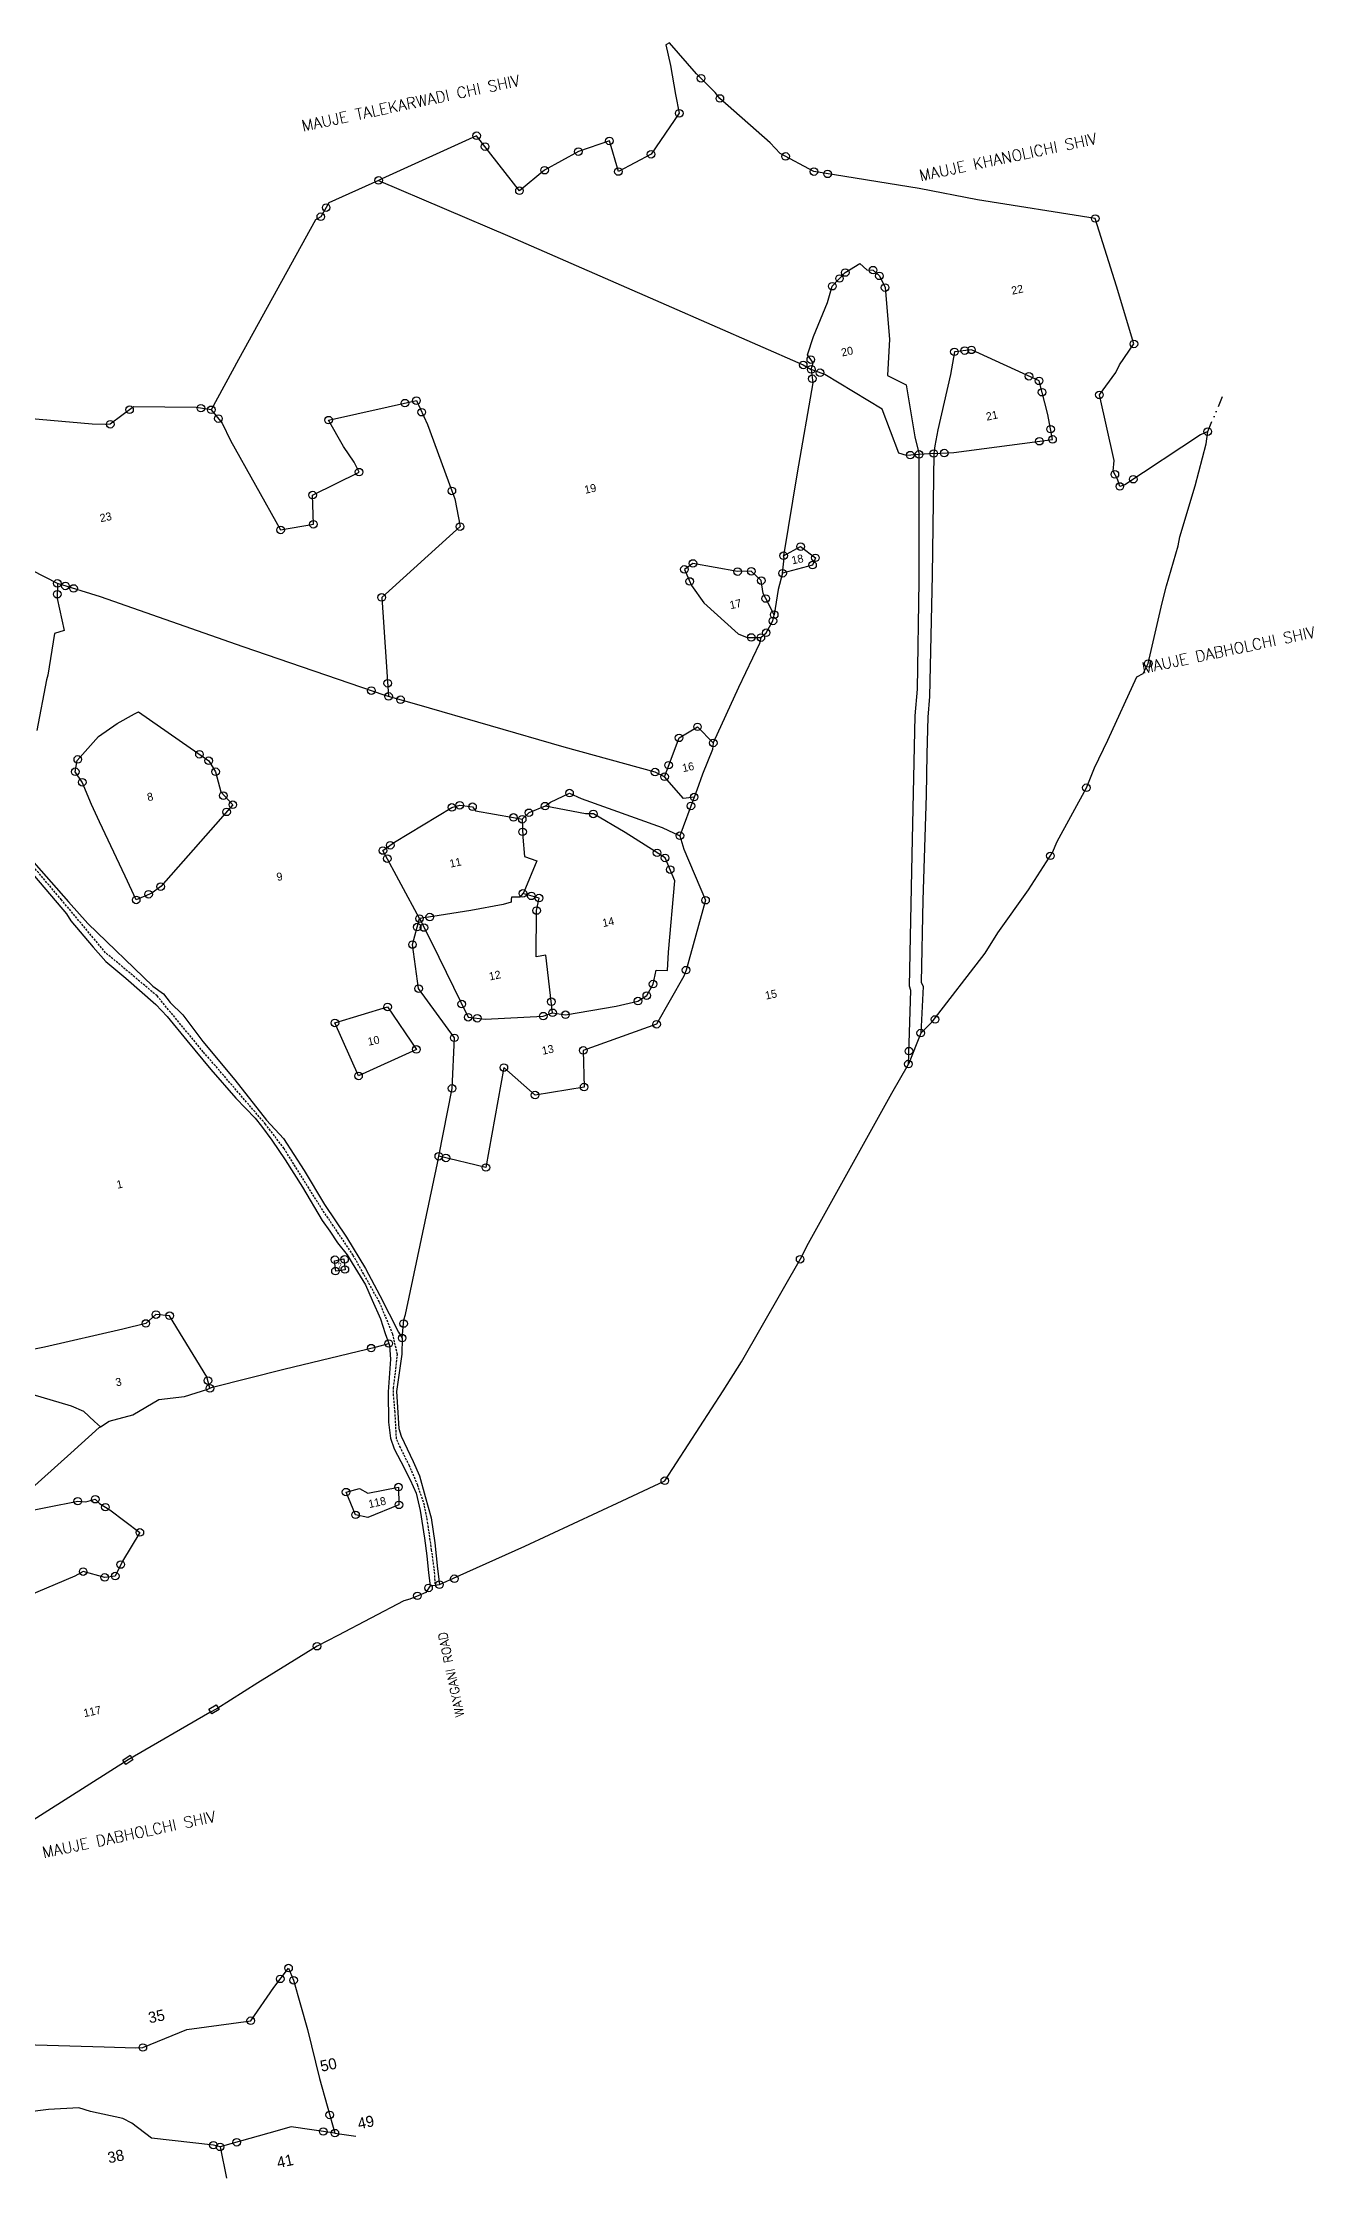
# Model space of a CAD drawing. Header units: metres. Extents: x 349664 to 353992, y 1754751 to 1758067.
# Drawn here: x 352504 to 353992, y 1755432 to 1757934 of the extents above; entities that cross this region are included whole.
import ezdxf
from ezdxf.enums import TextEntityAlignment as Align

# ---------------------------------------------------------------- set-up
doc = ezdxf.new("R2010")
doc.units = ezdxf.units.M
doc.linetypes.add('DASHED', pattern=[0.75, 0.5, -0.25])
doc.linetypes.add('DIVIDE', pattern=[31.75, 12.7, -6.35, 0, -6.35, 0, -6.35])
for name, color, linetype in [('OFF', 1, 'Continuous'), ('OTHERS', 1, 'Continuous'), ('POLY_PARCEL', 6, 'Continuous'), ('POLY_ROAD', 30, 'Continuous'), ('TEXT_MAPOUT', 7, 'Continuous'), ('TEXT_PARCEL', 7, 'Continuous'), ('V_BOUND_LINE', 7, 'Continuous'), ('V_DIVIDE_LINE', 7, 'DIVIDE')]:
    doc.layers.add(name, color=color, linetype=linetype)
doc.styles.add('kruti dev 050', font='')
doc.styles.get("Standard").update_dxf_attribs({"font": 'simplex.shx'})
doc.styles.get('kruti dev 050').set_extended_font_data('Kruti Dev 050')

msp = doc.modelspace()

# ---------------------------------------------------------------- linework, layer by layer
for centre in [(353275, 1757892.4), (353297.1, 1757868.8), (353249.5, 1757851.4), (353012.2, 1757825.2), (353022.1, 1757812.4), (353167.7, 1757819.1), (353131.4, 1757806.6), (353216.5, 1757803.5), (353374.1, 1757800.9), (352897.4, 1757772.9), (353091.8, 1757784.8), (353178.2, 1757783.2), (353407.2, 1757783.1), (353423.3, 1757780.5), (352836, 1757741), (353062.4, 1757760.7), (352829.7, 1757730.3), (353736.7, 1757728.2), (353443.9, 1757664.9), (353476.5, 1757667.7), (353428.8, 1757648.9), (353437.2, 1757657.9), (353483.9, 1757661), (353490.5, 1757647.2), (353403.6, 1757562.9), (353571.7, 1757572), (353583.8, 1757573.4), (353591.8, 1757574.3), (353782, 1757581.2), (353394.7, 1757556.6), (353404.2, 1757551.5), (353405.3, 1757540.5), (353414.4, 1757547.5), (353659.1, 1757543.4), (353670.9, 1757538), (352928.2, 1757511.9), (352941.7, 1757514.8), (353674.4, 1757524.7), (353741.6, 1757521.6), (352583.2, 1757487.2), (352605.7, 1757504.2), (352689.3, 1757506), (352701.5, 1757504.1), (352709.8, 1757493.8), (352838.8, 1757492), (352947.9, 1757501.3), (353671.3, 1757467.3), (353684.4, 1757481.4), (353686.7, 1757469.4), (353868.4, 1757478.6), (353520.1, 1757451), (353530.4, 1757451.8), (353547.5, 1757452.9), (353559.9, 1757453.4), (352874.5, 1757431.1), (353759.7, 1757428.5), (353765.5, 1757414.3), (353781.3, 1757422.8), (352820.1, 1757404.2), (352983.2, 1757409), (352782.6, 1757363.4), (352821, 1757370), (352992.8, 1757367.3), (353391.6, 1757343.9), (353255.5, 1757317.1), (353265.6, 1757324.1), (353317.8, 1757314.6), (353333.9, 1757315), (353370.5, 1757312.6), (353371.7, 1757333.2), (353405.6, 1757322.2), (353408.9, 1757330.7), (352521.2, 1757300.7), (352521.1, 1757288.1), (352530.6, 1757297.8), (352540.2, 1757294.8), (353261.8, 1757303), (353345.6, 1757304), (352901, 1757284.3), (353350.8, 1757283), (353360.7, 1757264.1), (353333.8, 1757237.4), (353345.1, 1757237.2), (353351.3, 1757243), (353359.3, 1757256.7), (353798.8, 1757206.9), (352888.9, 1757175.1), (352908.1, 1757183.8), (352909.1, 1757168.4), (352923.1, 1757164.4), (353249.3, 1757119.8), (353270.9, 1757132.7), (353289.4, 1757113.9), (352545.1, 1757094.6), (352687.6, 1757100.6), (352698.5, 1757093), (353237, 1757087.8), (352542.2, 1757080.1), (352550.3, 1757067.8), (352706.5, 1757080.1), (353221.2, 1757079.7), (353232.4, 1757074.2), (353726.3, 1757061.4), (352715.5, 1757052.1), (352726.7, 1757041.4), (352983.2, 1757038.3), (352992.4, 1757040.8), (353007.4, 1757039.1), (353092.4, 1757039.8), (353121, 1757055.1), (353263.2, 1757040), (353267, 1757050.4), (352719.4, 1757033.1), (353055.4, 1757026.6), (353065.6, 1757024.4), (353073.4, 1757032), (353148.9, 1757030.7), (352902.5, 1756987.8), (352911.1, 1756994), (353066.1, 1757009.7), (353250.3, 1757005.1), (352907.5, 1756978.4), (353223.5, 1756985.1), (353232.9, 1756979.1), (353238.9, 1756965.4), (353684.2, 1756981.6), (352628.1, 1756936.5), (352642.3, 1756945.5), (353066.4, 1756937.6), (352613.5, 1756929.9), (353076.3, 1756934.7), (353082.4, 1756917.5), (353085.3, 1756932.1), (353280.3, 1756929.6), (352942.6, 1756898.1), (352945.3, 1756908), (352950.5, 1756897.6), (352957.3, 1756909.9), (352937.1, 1756877.6), (353257.5, 1756847.7), (352944.2, 1756826), (353099.7, 1756810.7), (353201.2, 1756811.5), (353211.5, 1756817.9), (353218.8, 1756831.4), (352846.3, 1756785.8), (352907.9, 1756804.6), (352994.7, 1756808), (353002.3, 1756792.5), (353013, 1756791.3), (353090.2, 1756793.8), (353101.2, 1756797.7), (353116.3, 1756795.5), (353549.1, 1756789.9), (352986.1, 1756768.4), (353223, 1756784.3), (353532.3, 1756774), (352941.6, 1756754.8), (353137.1, 1756753.7), (353517.9, 1756737.7), (353518.5, 1756752.8), (352873.9, 1756723.7), (353044.1, 1756733.5), (353138.1, 1756710.7), (352983.5, 1756709.2), (353080.6, 1756701.3), (353080.6, 1756701.3), (352967.9, 1756629.7), (352967.9, 1756629.7), (352976.3, 1756627.7), (353023.1, 1756616.5), (352846.2, 1756508.5), (352846.9, 1756495.2), (352857.5, 1756508.8), (352857.9, 1756497), (353391.1, 1756509), (352636.7, 1756444.1), (352652.7, 1756442.8), (352624.8, 1756433.8), (352925, 1756416.7), (352926.7, 1756433.7), (352888.7, 1756404.9), (352909.3, 1756410.3), (352697.5, 1756366.8), (352699.9, 1756357.8), (352859.3, 1756236.2), (352920.7, 1756242.1), (353232.6, 1756249.6), (352545, 1756225.6), (352565.6, 1756227.9), (352577.4, 1756218.6), (352921.2, 1756221.3), (352617.8, 1756189), (352870.4, 1756209.6), (352551.4, 1756143.1), (352576.6, 1756136.3), (352589, 1756137.9), (352595.4, 1756151.4), (352942.9, 1756114.7), (352955.9, 1756124), (352968.7, 1756127.8), (352986.2, 1756134.7), (352825.3, 1756055.7), (352782.3, 1755666), (352791.9, 1755678.7), (352797.9, 1755664.4), (352747.7, 1755617), (352621.3, 1755585.6), (352832.6, 1755487.2), (352840.2, 1755506.6), (352846.2, 1755485.3), (352703.9, 1755471.2), (352711.7, 1755469.2), (352731.2, 1755474.6)]:
    msp.add_circle(centre, 4.43)
at = {"layer": 'OFF'}
for p, q in [((353547.5, 1757452.9), (353530.4, 1757451.8)), ((353532.3, 1756774), (353517.9, 1756737.7)), ((352957.7, 1756126.3), (352968.7, 1756127.8))]:
    msp.add_line(p, q, dxfattribs=at)
for points in [[(352698.6, 1755982), (352707.3, 1755987.2), (352710.5, 1755981.7), (352701.9, 1755976.6)], [(352597.8, 1755922.4), (352606.3, 1755927.9), (352609.7, 1755922.5), (352601.3, 1755917.1)]]:
    msp.add_lwpolyline(points, close=True, dxfattribs=at)
at = {"layer": 'OTHERS', "linetype": 'DASHED', "ltscale": 5}
for p, q in [((352526, 1756930.1), (352489.8, 1756972.7)), ((352577.7, 1756868.1), (352526, 1756930.1)), ((352637.9, 1756817.6), (352577.7, 1756868.1)), ((352692.1, 1756752), (352637.9, 1756817.6)), ((352764.9, 1756667.4), (352692.1, 1756752)), ((352786.7, 1756638.7), (352764.9, 1756667.4)), ((352829.8, 1756569.7), (352786.7, 1756638.7)), ((352867.6, 1756513.7), (352829.8, 1756569.7)), ((352898.3, 1756459), (352867.6, 1756513.7)), ((352914, 1756421.4), (352898.3, 1756459)), ((352919.5, 1756397.4), (352914, 1756421.4)), ((352915, 1756358.4), (352919.5, 1756397.4)), ((352915, 1756349.1), (352915, 1756358.4)), ((352916.7, 1756329.6), (352915, 1756349.1)), ((352917.6, 1756313.6), (352916.7, 1756329.6)), ((352918.3, 1756298.7), (352917.6, 1756313.6)), ((352923, 1756288.3), (352918.3, 1756298.7)), ((352933.5, 1756267.1), (352923, 1756288.3)), ((352943.2, 1756244.5), (352933.5, 1756267.1)), ((352951, 1756221), (352943.2, 1756244.5)), ((352955.2, 1756199.1), (352951, 1756221)), ((352959.5, 1756168.5), (352955.2, 1756199.1)), ((352962.9, 1756143.8), (352959.5, 1756168.5)), ((352963.8, 1756128.7), (352962.9, 1756143.8))]:
    msp.add_line(p, q, dxfattribs=at)
at = {"layer": 'POLY_PARCEL'}
for p, q in [((352897.4, 1757772.9), (353051.2, 1757707.3)), ((353051.2, 1757707.3), (353234.1, 1757627.1)), ((353443.9, 1757664.9), (353461, 1757675.5)), ((353461, 1757675.5), (353469.1, 1757668)), ((353469.1, 1757668), (353476.5, 1757667.7)), ((353476.5, 1757667.7), (353483.9, 1757661)), ((353423.2, 1757629.7), (353428.8, 1757648.9)), ((353428.8, 1757648.9), (353443.9, 1757664.9)), ((353483.9, 1757661), (353490.5, 1757647.2)), ((353490.5, 1757647.2), (353495.9, 1757587)), ((353234.1, 1757627.1), (353394.7, 1757556.6)), ((353406.7, 1757589.8), (353423.2, 1757629.7)), ((353399.7, 1757568.5), (353406.7, 1757589.8)), ((353403.6, 1757562.9), (353399.7, 1757568.5)), ((353495.9, 1757587), (353493.4, 1757544.3)), ((353571.7, 1757572), (353567.1, 1757545.3)), ((353591.8, 1757574.3), (353571.7, 1757572)), ((353670.9, 1757538), (353591.8, 1757574.3)), ((353394.7, 1757556.6), (353404.2, 1757551.5)), ((353406.2, 1757559.3), (353403.6, 1757562.9)), ((353404.2, 1757551.5), (353406.2, 1757559.3)), ((353420.2, 1757545.3), (353404.2, 1757551.5)), ((353404.2, 1757551.5), (353405.8, 1757535.6)), ((353487.3, 1757504.8), (353420.2, 1757545.3)), ((353493.4, 1757544.3), (353515.1, 1757533.2)), ((353567.1, 1757545.3), (353552.5, 1757480.5)), ((353405.8, 1757535.6), (353387.5, 1757430.3)), ((353515.1, 1757533.2), (353525.6, 1757472.3)), ((353681.2, 1757498.4), (353670.9, 1757538)), ((352701.5, 1757504.1), (352714.2, 1757488.4)), ((352838.8, 1757492), (352941.7, 1757514.8)), ((352856.4, 1757461.2), (352838.8, 1757492)), ((352838.8, 1757492), (352838.8, 1757492)), ((352941.7, 1757514.8), (352954.5, 1757486.7)), ((353506.8, 1757453.2), (353487.3, 1757504.8)), ((353686.7, 1757469.4), (353681.2, 1757498.4)), ((352714.2, 1757488.4), (352723.8, 1757468.2)), ((352723.8, 1757468.2), (352782.6, 1757363.4)), ((352954.5, 1757486.7), (352983.2, 1757409)), ((353525.6, 1757472.3), (353530.4, 1757451.8)), ((353552.5, 1757480.5), (353548.7, 1757461.8)), ((353571, 1757453.9), (353686.7, 1757469.4)), ((352868.8, 1757442.6), (352856.4, 1757461.2)), ((352874.5, 1757431.1), (352868.8, 1757442.6)), ((353515.8, 1757450.6), (353506.8, 1757453.2)), ((353530.4, 1757451.8), (353515.8, 1757450.6)), ((353548.7, 1757461.8), (353547.5, 1757452.9)), ((353547.5, 1757452.9), (353571, 1757453.9)), ((352820.1, 1757404.2), (352874.5, 1757431.1)), ((353387.5, 1757430.3), (353371.7, 1757333.2)), ((352821, 1757370), (352820.1, 1757404.2)), ((352983.2, 1757409), (352986.5, 1757399.9)), ((352986.5, 1757399.9), (352992.8, 1757367.3)), ((352782.6, 1757363.4), (352821, 1757370)), ((352992.8, 1757367.3), (352901, 1757284.3)), ((353371.7, 1757333.2), (353391.6, 1757343.9)), ((353391.6, 1757343.9), (353408.9, 1757330.7)), ((352521.2, 1757300.7), (352491.8, 1757315.7)), ((353265.6, 1757324.1), (353255.5, 1757317.1)), ((353255.5, 1757317.1), (353263.9, 1757298.3)), ((353317.8, 1757314.6), (353265.6, 1757324.1)), ((353370.5, 1757312.6), (353372.3, 1757330.1)), ((353405.6, 1757322.2), (353370.5, 1757312.6)), ((353372.3, 1757330.1), (353371.7, 1757333.2)), ((353408.9, 1757330.7), (353405.6, 1757322.2)), ((352521.2, 1757300.7), (352521.1, 1757283.1)), ((352571.8, 1757285), (352521.2, 1757300.7)), ((353263.9, 1757298.3), (353278.4, 1757277.8)), ((353333.9, 1757315), (353317.8, 1757314.6)), ((353345.6, 1757304), (353333.9, 1757315)), ((353347.6, 1757289), (353345.6, 1757304)), ((353365.4, 1757293.5), (353360.7, 1757264.1)), ((353370.5, 1757312.6), (353365.4, 1757293.5)), ((352521.1, 1757283.1), (352529, 1757245.6)), ((352738.7, 1757226.4), (352571.8, 1757285)), ((352901, 1757284.3), (352909.1, 1757168.4)), ((353278.4, 1757277.8), (353318.6, 1757241.7)), ((353350.8, 1757283), (353347.6, 1757289)), ((353360.7, 1757264.1), (353350.8, 1757283)), ((352518, 1757242.2), (352510, 1757193.2)), ((352529, 1757245.6), (352518, 1757242.2)), ((353318.6, 1757241.7), (353328.9, 1757237.5)), ((353345.1, 1757237.2), (353351.3, 1757243)), ((353351.3, 1757243), (353359.3, 1757256.7)), ((353359.3, 1757256.7), (353360.7, 1757264.1)), ((352905.2, 1757169.5), (352738.7, 1757226.4)), ((353343.5, 1757230.2), (353319, 1757178.9)), ((353328.9, 1757237.5), (353345.1, 1757237.2)), ((353345.1, 1757237.2), (353343.5, 1757230.2)), ((352510, 1757193.2), (352508.6, 1757187.8)), ((352508.6, 1757187.8), (352497.2, 1757128.5)), ((352909.1, 1757168.4), (352905.2, 1757169.5)), ((352942.2, 1757158.9), (352909.1, 1757168.4)), ((353319, 1757178.9), (353289.4, 1757113.9)), ((352591.3, 1757136.5), (352611.4, 1757148)), ((352611.4, 1757148), (352616.2, 1757150.3)), ((352616.2, 1757150.3), (352698.5, 1757093)), ((353114.7, 1757108.8), (352942.2, 1757158.9)), ((352544.3, 1757093.3), (352569.4, 1757121.2)), ((352569.4, 1757121.2), (352591.3, 1757136.5)), ((353232.4, 1757074.2), (353249.3, 1757119.8)), ((353249.3, 1757119.8), (353270.9, 1757132.7)), ((353270.9, 1757132.7), (353289.4, 1757113.9)), ((352542.2, 1757080.1), (352544.3, 1757093.3)), ((352698.5, 1757093), (352706.5, 1757080.1)), ((353221.2, 1757079.7), (353114.7, 1757108.8)), ((353288.5, 1757106), (353276.9, 1757077.1)), ((353289.4, 1757113.9), (353288.5, 1757106)), ((353289.4, 1757113.9), (353289.4, 1757113.9)), ((352550.3, 1757067.8), (352542.2, 1757080.1)), ((352542.2, 1757080.1), (352542.2, 1757080.1)), ((352561.1, 1757041.9), (352550.3, 1757067.8)), ((352706.5, 1757080.1), (352712.5, 1757056.4)), ((353232.4, 1757074.2), (353221.2, 1757079.7)), ((353232.4, 1757074.2), (353232.4, 1757074.2)), ((353254.4, 1757048.9), (353232.4, 1757074.2)), ((353276.9, 1757077.1), (353270.2, 1757058.7)), ((352570.6, 1757021.6), (352561.1, 1757041.9)), ((352726.7, 1757041.4), (352642.3, 1756945.5)), ((352712.5, 1757056.4), (352726.7, 1757041.4)), ((352983.2, 1757038.3), (352992.4, 1757040.8)), ((352992.4, 1757040.8), (353007.4, 1757039.1)), ((353092.4, 1757039.8), (353098.9, 1757044.4)), ((353098.9, 1757044.4), (353121, 1757055.1)), ((353121, 1757055.1), (353134.8, 1757048.8)), ((353134.8, 1757048.8), (353229.6, 1757014.8)), ((353267, 1757050.4), (353250.3, 1757005.1)), ((353267, 1757050.4), (353254.4, 1757048.9)), ((353270.2, 1757058.7), (353267, 1757050.4)), ((352600.6, 1756957.9), (352570.6, 1757021.6)), ((352916.1, 1756997.7), (352983.2, 1757038.3)), ((353007.4, 1757039.1), (353011, 1757034.5)), ((353011, 1757034.5), (353055.4, 1757026.6)), ((353055.4, 1757026.6), (353065.6, 1757024.4)), ((353073.4, 1757032), (353065.6, 1757024.4)), ((353065.6, 1757024.4), (353066.3, 1757003.5)), ((353092.4, 1757039.8), (353073.4, 1757032)), ((353139.7, 1757030.9), (353092.4, 1757039.8)), ((353148.9, 1757030.7), (353139.7, 1757030.9)), ((353186, 1757009.1), (353148.9, 1757030.7)), ((352902.5, 1756987.8), (352916.1, 1756997.7)), ((353066.3, 1757003.5), (353068.4, 1756980.7)), ((353232.9, 1756979.1), (353186, 1757009.1)), ((353229.6, 1757014.8), (353250.3, 1757005.1)), ((353250.3, 1757005.1), (353254.9, 1756989.3)), ((352945.3, 1756908), (352902.5, 1756987.8)), ((353082.9, 1756975.7), (353067.5, 1756938.9)), ((353068.4, 1756980.7), (353082.9, 1756975.7)), ((353244.5, 1756952.4), (353232.9, 1756979.1)), ((353254.9, 1756989.3), (353280.3, 1756929.6)), ((352613.5, 1756929.9), (352600.6, 1756957.9)), ((352642.3, 1756945.5), (352631.9, 1756938)), ((353236.8, 1756868.6), (353244.5, 1756952.4)), ((352631.9, 1756938), (352613.5, 1756929.9)), ((353005.4, 1756917.7), (352961, 1756910.5)), ((353043.4, 1756924.7), (353005.4, 1756917.7)), ((353052.6, 1756927.2), (353043.4, 1756924.7)), ((353053, 1756933.2), (353052.5, 1756930.4)), ((353052.5, 1756930.4), (353052.6, 1756927.2)), ((353062.7, 1756933.1), (353053, 1756933.2)), ((353066.4, 1756937.6), (353062.7, 1756933.1)), ((353067.5, 1756938.9), (353066.4, 1756937.6)), ((353085.3, 1756932.1), (353066.4, 1756937.6)), ((353081.9, 1756863.3), (353082.4, 1756917.5)), ((353082.4, 1756917.5), (353085.3, 1756932.1)), ((353280.3, 1756929.6), (353257.5, 1756847.7)), ((352937.1, 1756877.6), (352945.3, 1756908)), ((352961, 1756910.5), (352945.3, 1756908)), ((352945.3, 1756908), (352959.2, 1756880.4)), ((352944.2, 1756826), (352937.1, 1756877.6)), ((352959.2, 1756880.4), (353002.3, 1756792.5)), ((353093.4, 1756865.2), (353081.9, 1756863.3)), ((353101.2, 1756797.7), (353093.4, 1756865.2)), ((353235.7, 1756847.2), (353236.8, 1756868.6)), ((353218.8, 1756831.4), (353222.6, 1756847.7)), ((353222.6, 1756847.7), (353235.7, 1756847.2)), ((353255, 1756840.8), (353223, 1756784.3)), ((353257.5, 1756847.7), (353255, 1756840.8)), ((352986.1, 1756768.4), (352944.2, 1756826)), ((353201.2, 1756811.5), (353211.5, 1756817.9)), ((353211.5, 1756817.9), (353218.8, 1756831.4)), ((352846.3, 1756785.8), (352907.9, 1756804.6)), ((352907.9, 1756804.6), (352941.6, 1756754.8)), ((353002.3, 1756792.5), (353022.2, 1756790.2)), ((353022.2, 1756790.2), (353090.2, 1756793.8)), ((353090.2, 1756793.8), (353101.2, 1756797.7)), ((353101.2, 1756797.7), (353116.3, 1756795.5)), ((353116.3, 1756795.5), (353175.8, 1756805.4)), ((353175.8, 1756805.4), (353201.2, 1756811.5)), ((352873.9, 1756723.7), (352846.3, 1756785.8)), ((352983.5, 1756709.2), (352986.1, 1756768.4)), ((353223, 1756784.3), (353137.1, 1756753.7)), ((352941.6, 1756754.8), (352873.9, 1756723.7)), ((353137.1, 1756753.7), (353138.1, 1756710.7)), ((353044.1, 1756733.5), (353023.1, 1756616.5)), ((353080.6, 1756701.3), (353044.1, 1756733.5)), ((352967.9, 1756629.7), (352983.5, 1756709.2)), ((353138.1, 1756710.7), (353080.6, 1756701.3)), ((352929.1, 1756444.1), (352966.3, 1756621.5)), ((352966.3, 1756621.5), (352967.9, 1756629.7)), ((353023.1, 1756616.5), (352967.9, 1756629.7)), ((352845.6, 1756507.3), (352856.8, 1756509.6)), ((352847.4, 1756495), (352845.6, 1756507.3)), ((352858.3, 1756496.8), (352847.4, 1756495)), ((352856.8, 1756509.6), (352858.3, 1756496.8)), ((352636.7, 1756444.1), (352624.8, 1756433.8)), ((352652.7, 1756442.8), (352636.7, 1756444.1)), ((352696.4, 1756371.1), (352652.7, 1756442.8)), ((352927.1, 1756438.2), (352929.1, 1756444.1)), ((352597.9, 1756427), (352506, 1756406)), ((352624.8, 1756433.8), (352597.9, 1756427)), ((352925, 1756416.7), (352927.1, 1756438.2)), ((352506, 1756406), (352484.6, 1756401.9)), ((352786.6, 1756380.3), (352894.9, 1756406.4)), ((352894.9, 1756406.4), (352909.3, 1756410.3)), ((352699.9, 1756357.8), (352696.4, 1756371.1)), ((352702.7, 1756359), (352786.6, 1756380.3)), ((352491.1, 1756351), (352537.5, 1756337.3)), ((352609.4, 1756326.7), (352640, 1756344.9)), ((352640, 1756344.9), (352670.2, 1756348.2)), ((352670.2, 1756348.2), (352697.4, 1756356.7)), ((352697.4, 1756356.7), (352699.9, 1756357.8)), ((352699.9, 1756357.8), (352702.7, 1756359)), ((352537.5, 1756337.3), (352551.7, 1756331)), ((352551.7, 1756331), (352564.8, 1756318.9)), ((352564.8, 1756318.9), (352571.7, 1756312.7)), ((352571.7, 1756312.7), (352582, 1756319.4)), ((352582, 1756319.4), (352609.4, 1756326.7)), ((352536.9, 1756281.8), (352570.3, 1756311.8)), ((352570.3, 1756311.8), (352571.7, 1756312.7)), ((352464.2, 1756216.5), (352536.9, 1756281.8)), ((352859.3, 1756236.2), (352875.1, 1756240.6)), ((352875.1, 1756240.6), (352884.9, 1756234.8)), ((352884.9, 1756234.8), (352920.7, 1756242.1)), ((352920.7, 1756242.1), (352921.2, 1756221.3)), ((352474.3, 1756211.5), (352545, 1756225.6)), ((352545, 1756225.6), (352554.7, 1756224.7)), ((352554.7, 1756224.7), (352565.6, 1756227.9)), ((352565.6, 1756227.9), (352570.7, 1756222.9)), ((352570.7, 1756222.9), (352582.5, 1756215.3)), ((352582.5, 1756215.3), (352617.8, 1756189)), ((352870.4, 1756209.6), (352859.3, 1756236.2)), ((352921.2, 1756221.3), (352884.9, 1756206.4)), ((352884.9, 1756206.4), (352870.4, 1756209.6)), ((352617.8, 1756189), (352597.4, 1756155.5)), ((352551.4, 1756143.1), (352541.8, 1756137.9)), ((352576.6, 1756136.3), (352551.4, 1756143.1)), ((352597.4, 1756155.5), (352589, 1756137.9)), ((352541.8, 1756137.9), (352485.3, 1756114.1)), ((352589, 1756137.9), (352576.6, 1756136.3)), ((352774.6, 1755655.9), (352791.9, 1755678.7)), ((352791.9, 1755678.7), (352797.9, 1755664.4)), ((352797.9, 1755664.4), (352814, 1755606.6)), ((352747.7, 1755617), (352774.6, 1755655.9)), ((352672.8, 1755606.7), (352747.7, 1755617)), ((352621.3, 1755585.6), (352672.8, 1755606.7)), ((352814, 1755606.6), (352828.1, 1755549.1)), ((352482.3, 1755589), (352576.1, 1755586.4)), ((352576.1, 1755586.4), (352612.8, 1755585.1)), ((352612.8, 1755585.1), (352621.3, 1755585.6)), ((352828.1, 1755549.1), (352846.2, 1755485.3)), ((352546.3, 1755514.9), (352510.8, 1755512.9)), ((352559.8, 1755510.7), (352546.3, 1755514.9)), ((352510.8, 1755512.9), (352482.9, 1755509.6)), ((352597.8, 1755502.5), (352559.8, 1755510.7)), ((352608.3, 1755496.8), (352597.8, 1755502.5)), ((352631.5, 1755479.4), (352608.3, 1755496.8)), ((352794.9, 1755492.6), (352769, 1755485.1)), ((352846.2, 1755485.3), (352794.9, 1755492.6)), ((352703.9, 1755471.2), (352631.5, 1755479.4)), ((352711.7, 1755469.2), (352703.9, 1755471.2)), ((352769, 1755485.1), (352711.7, 1755469.2)), ((352711.7, 1755469.2), (352719.4, 1755432.4)), ((352846.2, 1755485.3), (352870.6, 1755481.9))]:
    msp.add_line(p, q, dxfattribs=at)
at = {"layer": 'POLY_ROAD'}
for p, q in [((353530.4, 1757303.5), (353530.4, 1757451.8)), ((353547.5, 1757452.9), (353545.9, 1757310.5)), ((353528.5, 1757176.8), (353530.4, 1757303.5)), ((353545.9, 1757310.5), (353542.5, 1757168.3)), ((353525.9, 1757145.5), (353528.5, 1757176.8)), ((353542.5, 1757168.3), (353540.7, 1757144)), ((353522.4, 1756982.6), (353525.9, 1757145.5)), ((353540.7, 1757144), (353539.3, 1757100.7)), ((353539.3, 1757100.7), (353538.5, 1757052.6)), ((353538.5, 1757052.6), (353534.7, 1756929.8)), ((352487.8, 1756980.6), (352534.2, 1756927.9)), ((353519.1, 1756828.8), (353522.4, 1756982.6)), ((352494.4, 1756957.8), (352531.9, 1756913.8)), ((352534.2, 1756927.9), (352556.8, 1756902.4)), ((353534.7, 1756929.8), (353532.9, 1756833.5)), ((352531.9, 1756913.8), (352536.9, 1756905.5)), ((352536.9, 1756905.5), (352563, 1756874.7)), ((352556.8, 1756902.4), (352633, 1756829.1)), ((352563, 1756874.7), (352578, 1756857.9)), ((352578, 1756857.9), (352601.5, 1756838.1)), ((352601.5, 1756838.1), (352636.6, 1756807.5)), ((352633, 1756829.1), (352645.3, 1756820)), ((352645.3, 1756820), (352653.2, 1756809.6)), ((353517.9, 1756737.7), (353520.9, 1756823.8)), ((353520.9, 1756823.8), (353519.1, 1756828.8)), ((353535, 1756828.5), (353532.3, 1756774)), ((353532.9, 1756833.5), (353535, 1756828.5)), ((352636.6, 1756807.5), (352649.7, 1756793.5)), ((352649.7, 1756793.5), (352672.9, 1756765.4)), ((352653.2, 1756809.6), (352668, 1756795.3)), ((352668, 1756795.3), (352691.7, 1756763.9)), ((352672.9, 1756765.4), (352701, 1756731.4)), ((352691.7, 1756763.9), (352728.9, 1756719.1)), ((352701, 1756731.4), (352730.2, 1756697.6)), ((352728.9, 1756719.1), (352766.2, 1756672.1)), ((352730.2, 1756697.6), (352752.7, 1756674.2)), ((352752.7, 1756674.2), (352760.4, 1756664.8)), ((352766.2, 1756672.1), (352785.9, 1756650.5)), ((352760.4, 1756664.8), (352772.5, 1756648.6)), ((352772.5, 1756648.6), (352788, 1756625.4)), ((352785.9, 1756650.5), (352810.2, 1756612.8)), ((352788, 1756625.4), (352808.3, 1756593.3)), ((352808.3, 1756593.3), (352831.2, 1756554.5)), ((352810.2, 1756612.8), (352834.2, 1756573.2)), ((352834.2, 1756573.2), (352859.8, 1756534.7)), ((352831.2, 1756554.5), (352840.4, 1756542.1)), ((352840.4, 1756542.1), (352849.2, 1756528.1)), ((352849.2, 1756528.1), (352860.7, 1756514.2)), ((352859.8, 1756534.7), (352881.9, 1756498.1)), ((352860.7, 1756514.2), (352866.4, 1756504.4)), ((352866.4, 1756504.4), (352882, 1756479.1)), ((352881.9, 1756498.1), (352898.9, 1756466.5)), ((352882, 1756479.1), (352889.9, 1756461.2)), ((352898.9, 1756466.5), (352920.9, 1756423.4)), ((352889.9, 1756461.2), (352899.5, 1756439.2)), ((352899.5, 1756439.2), (352905.1, 1756422)), ((352905.1, 1756422), (352909.3, 1756410.3)), ((352920.9, 1756423.4), (352925, 1756416.7)), ((352925, 1756416.7), (352924.8, 1756397.8)), ((352911.4, 1756391.9), (352908.5, 1756353.7)), ((352909.3, 1756410.3), (352910.1, 1756407.9)), ((352910.1, 1756407.9), (352911.4, 1756391.9)), ((352924.8, 1756397.8), (352918.4, 1756354)), ((352908.5, 1756353.7), (352909, 1756318.3)), ((352918.4, 1756354), (352921.2, 1756310.6)), ((352909, 1756318.3), (352911.3, 1756299.6)), ((352911.3, 1756299.6), (352915.6, 1756287)), ((352921.2, 1756310.6), (352923.8, 1756301.7)), ((352923.8, 1756301.7), (352938, 1756272.2)), ((352915.6, 1756287), (352923.3, 1756271.9)), ((352923.3, 1756271.9), (352934.3, 1756250.6)), ((352938, 1756272.2), (352945.4, 1756255.2)), ((352934.3, 1756250.6), (352941.3, 1756235)), ((352945.4, 1756255.2), (352952, 1756231.2)), ((352941.3, 1756235), (352946, 1756214.7)), ((352946, 1756214.7), (352951.2, 1756182.4)), ((352952, 1756231.2), (352958.8, 1756206.1)), ((352958.8, 1756206.1), (352963.1, 1756176.7)), ((352951.2, 1756182.4), (352953.9, 1756161.7)), ((352963.1, 1756176.7), (352966.5, 1756146.5)), ((352953.9, 1756161.7), (352955.7, 1756141.7)), ((352955.7, 1756141.7), (352957.7, 1756126.3)), ((352966.5, 1756146.5), (352968.7, 1756127.8))]:
    msp.add_line(p, q, dxfattribs=at)
at = {"layer": 'V_BOUND_LINE'}
for p, q in [((353238.1, 1757934.1), (353233.7, 1757931.6)), ((353233.7, 1757931.6), (353239.2, 1757907.6)), ((353269.9, 1757897.6), (353238.1, 1757934.1)), ((353239.2, 1757907.6), (353245.2, 1757873.5)), ((353291.5, 1757875.8), (353269.9, 1757897.6)), ((353245.2, 1757873.5), (353249.5, 1757851.4)), ((353297.1, 1757868.8), (353291.5, 1757875.8)), ((353356, 1757816.8), (353297.1, 1757868.8)), ((353249.5, 1757851.4), (353216.5, 1757803.5)), ((353012.2, 1757825.2), (352901.2, 1757774.6)), ((353062.4, 1757760.7), (353012.2, 1757825.2)), ((353167.7, 1757819.1), (353131.4, 1757806.6)), ((353178.2, 1757783.2), (353167.7, 1757819.1)), ((353367.8, 1757804.3), (353356, 1757816.8)), ((353131.4, 1757806.6), (353091.8, 1757784.8)), ((353216.5, 1757803.5), (353178.2, 1757783.2)), ((353407.2, 1757783.1), (353367.8, 1757804.3)), ((352897.4, 1757772.9), (352839.3, 1757746.5)), ((352901.2, 1757774.6), (352897.4, 1757772.9)), ((353091.8, 1757784.8), (353062.4, 1757760.7)), ((353530.4, 1757763.2), (353407.2, 1757783.1)), ((352839.3, 1757746.5), (352829.7, 1757730.3)), ((353598.8, 1757750.1), (353530.4, 1757763.2)), ((353736.7, 1757728.2), (353598.8, 1757750.1)), ((352823.6, 1757726.6), (352733.5, 1757563.2)), ((352829.7, 1757730.3), (352823.6, 1757726.6)), ((353761.5, 1757649.1), (353736.7, 1757728.2)), ((353782, 1757581.2), (353761.5, 1757649.1)), ((353765.2, 1757556.9), (353782, 1757581.2)), ((352733.5, 1757563.2), (352701.5, 1757504.1)), ((353741.6, 1757521.6), (353761, 1757547.9)), ((353761, 1757547.9), (353765.2, 1757556.9)), ((353759, 1757444.9), (353741.6, 1757521.6)), ((352561.8, 1757487.3), (352445.1, 1757497.7)), ((352610.2, 1757507.6), (352583.2, 1757487.2)), ((352683.9, 1757506.9), (352610.2, 1757507.6)), ((352701.5, 1757504.1), (352683.9, 1757506.9)), ((352577.4, 1757486.9), (352561.8, 1757487.3)), ((352583.2, 1757487.2), (352577.4, 1757486.9)), ((353859.9, 1757474.8), (353771.4, 1757416.3)), ((353868.4, 1757478.6), (353859.9, 1757474.8)), ((353866.5, 1757464.4), (353868.4, 1757478.6)), ((353757.7, 1757432.1), (353759, 1757444.9)), ((353853.6, 1757415.1), (353866.5, 1757464.4)), ((353762.9, 1757423), (353757.7, 1757432.1)), ((353765.5, 1757414.3), (353762.9, 1757423)), ((353771.4, 1757416.3), (353765.5, 1757414.3)), ((353835.8, 1757355.3), (353853.6, 1757415.1)), ((353820.3, 1757297.7), (353834, 1757344.8)), ((353834, 1757344.8), (353835.8, 1757355.3)), ((353815.1, 1757278.1), (353820.3, 1757297.7)), ((353798.8, 1757206.9), (353815.1, 1757278.1)), ((353751.5, 1757117.1), (353785.4, 1757191.2)), ((353785.4, 1757191.2), (353792.8, 1757195)), ((353792.8, 1757195), (353798.8, 1757206.9)), ((353736, 1757084.6), (353751.5, 1757117.1)), ((353726.3, 1757061.4), (353736, 1757084.6)), ((353692, 1756998.3), (353726.3, 1757061.4)), ((353686.6, 1756985.4), (353692, 1756998.3)), ((353658.7, 1756941.8), (353686.6, 1756985.4)), ((353622.6, 1756891.2), (353658.7, 1756941.8)), ((353607.7, 1756867.7), (353622.6, 1756891.2)), ((353545.8, 1756787), (353607.7, 1756867.7)), ((353532.3, 1756774), (353545.8, 1756787)), ((353498.6, 1756703.7), (353517.9, 1756737.7)), ((353399, 1756524.2), (353498.6, 1756703.7)), ((353393, 1756512.4), (353399, 1756524.2)), ((353322.3, 1756388.7), (353393, 1756512.4)), ((353300.8, 1756354.8), (353322.3, 1756388.7)), ((353232.6, 1756249.6), (353300.8, 1756354.8)), ((353182.8, 1756226), (353232.6, 1756249.6)), ((353068.6, 1756172.9), (353182.8, 1756226)), ((352989.4, 1756137.2), (353068.6, 1756172.9)), ((352944.5, 1756115.3), (352934, 1756111)), ((352952.8, 1756118.7), (352944.5, 1756115.3)), ((352957.7, 1756126.3), (352952.8, 1756118.7)), ((352968.7, 1756127.8), (352989.4, 1756137.2)), ((352927.1, 1756108.8), (352849.8, 1756068.3)), ((352934, 1756111), (352927.1, 1756108.8)), ((352849.8, 1756068.3), (352825.3, 1756055.7)), ((352825.3, 1756055.7), (352755.8, 1756012.9)), ((352755.8, 1756012.9), (352707.9, 1755982.4)), ((352699.8, 1755978.2), (352604.2, 1755922.7)), ((352707.9, 1755982.4), (352699.8, 1755978.2)), ((352604.2, 1755922.7), (352485.6, 1755847.4))]:
    msp.add_line(p, q, dxfattribs=at)
at = {"layer": 'V_DIVIDE_LINE'}
msp.add_line((353868.4, 1757478.6), (353886, 1757520.1), dxfattribs=at)

# ---------------------------------------------------------------- texts
at = {"layer": 'TEXT_MAPOUT'}
for s, height, rotation, p in [('MAUJE TALEKARWADI CHI SHIV', 13.019, 11.9324, (352808.9, 1757830.1)), ('MAUJE KHANOLICHI SHIV', 13.019, 11.9324, (353532.1, 1757771.9)), ('MAUJE DABHOLCHI SHIV', 13.019, 11.9324, (353792.8, 1757195)), ('WAYGANI ROAD', 10.415, 101.9324, (352998, 1755974)), ('MAUJE DABHOLCHI SHIV', 13.019, 11.9324, (352505, 1755807.4))]:
    msp.add_text(s, height=height, rotation=rotation, dxfattribs=at).set_placement(p)
at = {"layer": 'TEXT_MAPOUT', "style": 'kruti dev 050'}
for s, p in [('35', (352629.1, 1755613.8)), ('50', (352830.5, 1755557.1)), ('49', (352874.3, 1755489.7)), ('38', (352581.5, 1755449.8)), ('41', (352779.7, 1755444.2))]:
    msp.add_text(s, height=13.02, rotation=11.9324, dxfattribs=at).set_placement(p)
at = {"layer": 'TEXT_PARCEL', "style": 'kruti dev 050'}
for s, height, p in [('22', 9.37, (353645.4, 1757645)), ('20', 9.37, (353446.1, 1757572.5)), ('21', 9.37, (353615.7, 1757497.4)), ('19', 9.37, (353145.3, 1757411.7)), ('23', 9.37, (352577.8, 1757378.4)), ('18', 9.37, (353387.9, 1757329)), ('17', 9.37, (353315.4, 1757276.5)), ('16', 9.37, (353259.9, 1757085.6)), ('8', 9.37, (352629.8, 1757050.8)), ('11', 9.37, (352987.4, 1756973.7)), ('9', 9.37, (352781.4, 1756957.3)), ('14', 9.37, (353166.3, 1756904.1)), ('12', 9.37, (353033.5, 1756841.6)), ('15', 9.37, (353357, 1756819.1)), ('10', 9.37, (352891.5, 1756765.1)), ('13', 9.37, (353095.5, 1756754.5)), ('1', 9.37, (352594, 1756596.9)), ('2', 6.51, (352852.1, 1756501.7)), ('3', 9.37, (352592.8, 1756365.3)), ('118', 9.37, (352895.7, 1756224.2)), ('117', 9.37, (352562.1, 1755979.3))]:
    msp.add_text(s, height=height, rotation=11.9324, dxfattribs=at).set_placement(p, align=Align.MIDDLE)

doc.saveas('drawing.dxf')
